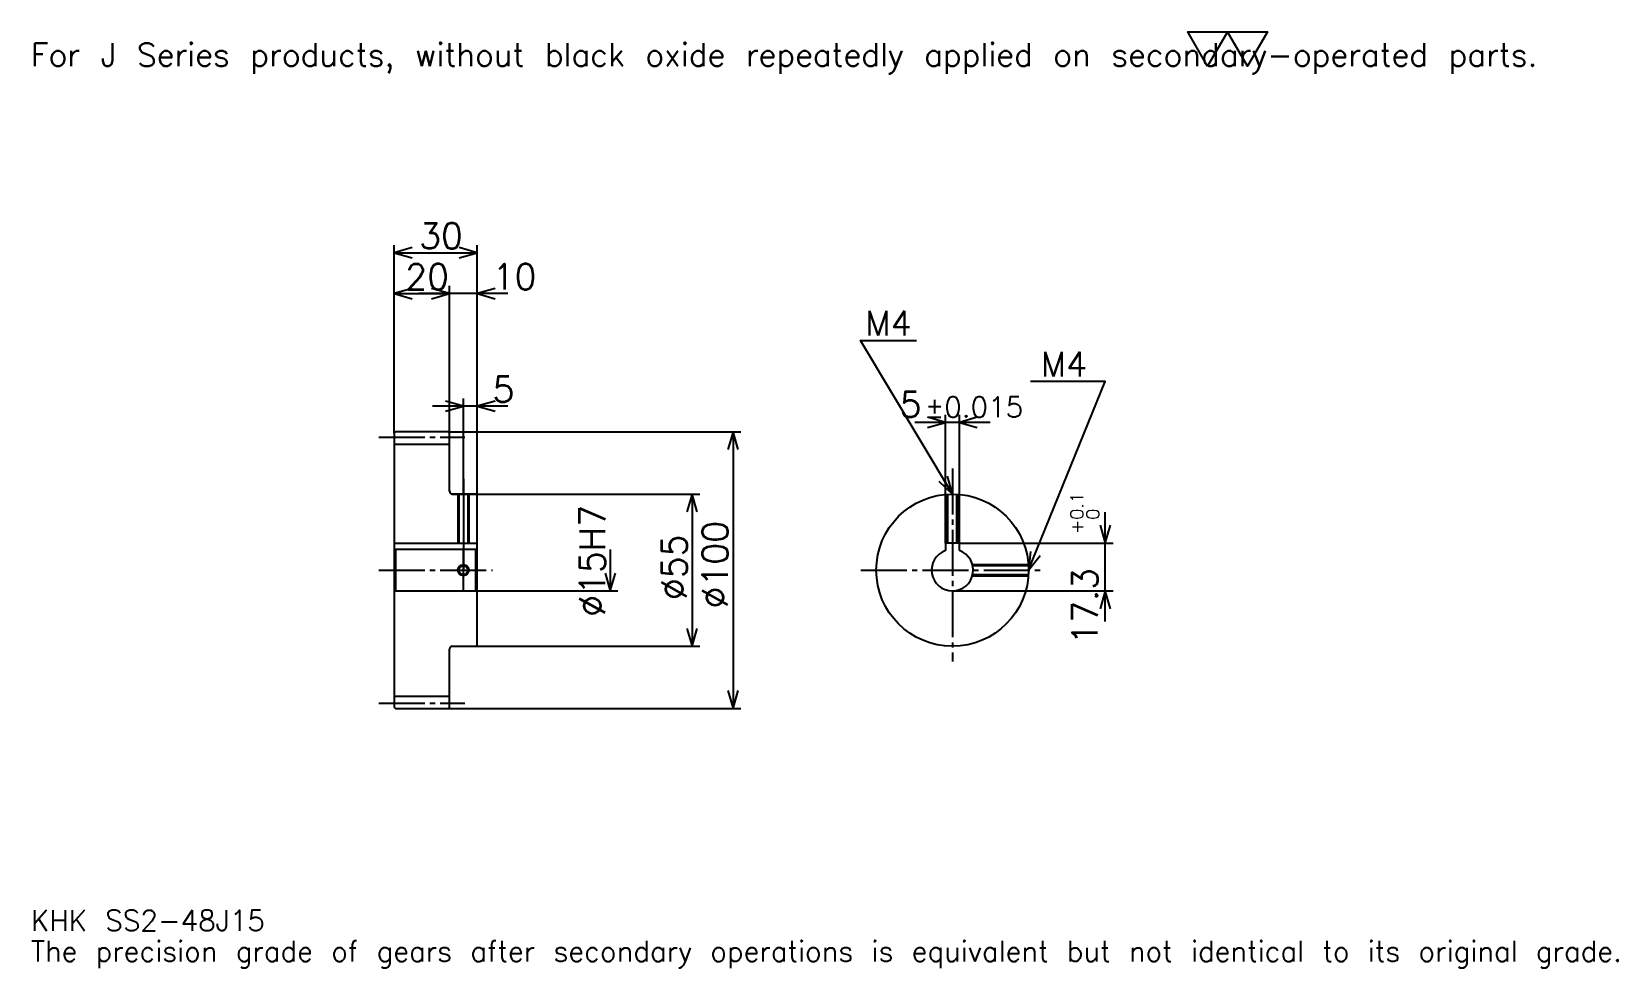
# Model space of a CAD drawing. Extents: x 19 to 592, y 7 to 345.
import ezdxf

# ---------------------------------------------------------------- set-up
doc = ezdxf.new("R2010")
doc.units = 0
doc.linetypes.add('DASHDOT', pattern=[22.173913, 16.630435, -1.847826, 1.847826, -1.847826])
doc.layers.get('0').update_dxf_attribs({"linetype": 'CONTINUOUS'})
doc.layers.add('DASHDOT', color=6, linetype='DASHDOT')
doc.styles.add('KANJI', font='TXT', dxfattribs={"bigfont": 'BIGFONT'})

msp = doc.modelspace()

# ---------------------------------------------------------------- linework, layer by layer
at = {"color": 5}
for p, q in [((149.67392, 200.597824), (149.67392, 268.043457)), ((149.67392, 265.271729), (179.67392, 265.271729)), ((179.67392, 200.597824), (179.67392, 268.043457)), ((169.67392, 200.597824), (169.67392, 253.260864)), ((149.67392, 250.489136), (169.67392, 250.489136)), ((190.76088, 250.489136), (158.58696, 250.489136)), ((174.67392, 200.597824), (174.67392, 212.608688)), ((190.76088, 209.836945), (163.58696, 209.836945)), ((348.804352, 160.397827), (348.804352, 206.739136)), ((353.804352, 160.397827), (353.804352, 206.739136)), ((149.67392, 200.097824), (149.67392, 200.597824)), ((169.17392, 200.597824), (179.67392, 200.597824)), ((169.67392, 200.097824), (169.67392, 200.597824)), ((174.67392, 178.097824), (174.67392, 200.597824)), ((174.67392, 178.097824), (174.67392, 200.597824)), ((179.67392, 200.597824), (274.836975, 200.597824)), ((179.67392, 177.597824), (179.67392, 200.597824)), ((272.065216, 200.597824), (272.065216, 100.597824)), ((364.891296, 203.967392), (337.717407, 203.967392)), ((170.67392, 178.097824), (179.67392, 178.097824)), ((179.67392, 178.097824), (260.054352, 178.097824)), ((257.282623, 178.097824), (257.282623, 123.097824)), ((406.521759, 132.010864), (406.521759, 171.484787)), ((227.717407, 158.097824), (227.717407, 143.097824)), ((353.804352, 160.397827), (409.293488, 160.397827)), ((179.67392, 143.097824), (230.489136, 143.097824)), ((351.304352, 143.097824), (409.293488, 143.097824)), ((170.67392, 123.097824), (179.67392, 123.097824)), ((179.67392, 123.097824), (260.054352, 123.097824)), ((169.17392, 100.597824), (179.67392, 100.597824)), ((179.67392, 100.597824), (274.836975, 100.597824))]:
    msp.add_line(p, q, dxfattribs=at)
at = {"color": 4}
for p, q in [((149.67392, 196.097824), (169.67392, 196.097824)), ((149.67392, 160.397827), (179.67392, 160.397827)), ((150.17392, 158.097824), (150.17392, 143.097824)), ((179.17392, 158.097824), (179.67392, 158.597824)), ((179.17392, 143.097824), (179.67392, 142.597824)), ((149.67392, 105.097824), (169.67392, 105.097824))]:
    msp.add_line(p, q, dxfattribs=at)
at = {"color": 7}
msp.add_lwpolyline([(443.478271, 332.608704), (436.271759, 345.100006), (465.097839, 345.100006), (457.891327, 332.608704), (450.684784, 345.100006), (443.478271, 332.608704)], dxfattribs=at)
at = {"color": 5}
for points in [[(156.141312, 267.119568), (149.67392, 265.271729), (156.141312, 263.42392)], [(173.206528, 263.42392), (179.67392, 265.271729), (173.206528, 267.119568)], [(156.141312, 252.336945), (149.67392, 250.489136), (156.141312, 248.641296)], [(163.206528, 248.641296), (169.67392, 250.489136), (163.206528, 252.336945)], [(163.206528, 248.641296), (169.67392, 250.489136), (163.206528, 252.336945)], [(186.141312, 252.336945), (179.67392, 250.489136), (186.141312, 248.641296)], [(351.304352, 178.097824), (318.043488, 233.532608), (338.369568, 233.532608)], [(378.804352, 150.597824), (406.521759, 218.75), (379.543518, 218.75)], [(168.206528, 207.98912), (174.67392, 209.836945), (168.206528, 211.684784)], [(186.141312, 211.684784), (179.67392, 209.836945), (186.141312, 207.98912)], [(273.913055, 194.130432), (272.065216, 200.597824), (270.217407, 194.130432)], [(342.336975, 202.119568), (348.804352, 203.967392), (342.336975, 205.815216)], [(360.271729, 205.815216), (353.804352, 203.967392), (360.271729, 202.119568)], [(346.392395, 182.692871), (351.304352, 178.097824), (349.561401, 184.594269)], [(259.130432, 171.630432), (257.282623, 178.097824), (255.434784, 171.630432)], [(404.67395, 166.865219), (406.521759, 160.397827), (408.369598, 166.865219)], [(379.529175, 157.284851), (378.804352, 150.597824), (382.952515, 155.892563)], [(225.869568, 149.565216), (227.717407, 143.097824), (229.565216, 149.565216)], [(408.369598, 136.630432), (406.521759, 143.097824), (404.67395, 136.630432)], [(255.434784, 129.565216), (257.282623, 123.097824), (259.130432, 129.565216)], [(270.217407, 107.065216), (272.065216, 100.597824), (273.913055, 107.065216)]]:
    msp.add_lwpolyline(points, dxfattribs=at)
at = {"color": 4}
for points in [[(169.67392, 179.097824), (169.67392, 200.097824), (169.17392, 200.597824), (150.17392, 200.597824), (149.67392, 200.097824), (149.67392, 142.597824)], [(170.67392, 123.097824), (179.17392, 123.097824), (179.67392, 123.597824), (179.67392, 177.597824), (179.17392, 178.097824), (170.67392, 178.097824)], [(172.67392, 178.097824), (172.67392, 160.397827)], [(173.053925, 178.097824), (173.053925, 160.397827)], [(176.293915, 178.097824), (176.293915, 160.397827)], [(176.67392, 178.097824), (176.67392, 160.397827)], [(349.304352, 160.397827), (349.304352, 178.024994)], [(349.684357, 160.397827), (349.684357, 178.050064)], [(352.924347, 160.397827), (352.924347, 178.050064)], [(353.304352, 160.397827), (353.304352, 178.024994)], [(149.67392, 142.597824), (150.17392, 143.097824), (179.17392, 143.097824), (179.17392, 158.097824), (150.17392, 158.097824), (149.67392, 158.597824)], [(353.804352, 157.668884), (353.804352, 160.397827), (348.804352, 160.397827), (348.804352, 157.668884)], [(358.532776, 152.597824), (378.731506, 152.597824)], [(358.627319, 152.217819), (378.756592, 152.217819)], [(358.627319, 148.977829), (378.756592, 148.977829)], [(358.532776, 148.597824), (378.731506, 148.597824)], [(149.67392, 142.597824), (149.67392, 101.097824), (150.17392, 100.597824), (169.17392, 100.597824), (169.67392, 101.097824), (169.67392, 122.097824)]]:
    msp.add_lwpolyline(points, dxfattribs=at)
for centre, radius in [((351.304352, 150.597824), 27.5), ((174.67392, 150.597824), 1.62)]:
    msp.add_circle(centre, radius, dxfattribs=at)
at = {"color": 7}
msp.add_circle((174.67392, 150.597824), 2, dxfattribs=at)
at = {"color": 4}
for centre, radius, start, end in [((170.67392, 179.097824), 1, 180, 270), ((351.304352, 150.597824), 7.5, 109.471220943, 70.528779057), ((170.67392, 122.097824), 1, 90, 180)]:
    msp.add_arc(centre, radius, start, end, dxfattribs=at)
at = {"layer": 'DASHDOT', "color": 7}
for p, q in [((144.130447, 198.597824), (175.217392, 198.597824)), ((351.304352, 187.33696), (351.304352, 117.554344)), ((174.67392, 178.097824), (174.67392, 150.597824)), ((144.130447, 150.597824), (185.217407, 150.597824)), ((318.260864, 150.597824), (384.347839, 150.597824)), ((144.130447, 102.597824), (175.217392, 102.597824))]:
    msp.add_line(p, q, dxfattribs=at)
for points in [[(174.67392, 183.641296), (174.67392, 154.85434)], [(174.67392, 143.054352), (174.67392, 158.141296)], [(167.130447, 150.597824), (182.217407, 150.597824)]]:
    msp.add_lwpolyline(points, dxfattribs=at)

# ---------------------------------------------------------------- texts
at = {"color": 7, "style": 'KANJI'}
for s, height, p in [('For J Series products, without black oxide repeatedly applied on secondary-operated parts.', 8.315217, (18.47826, 332.608704)), ('30', 9.23913, (158.668488, 266.75)), ('20', 9.23913, (153.668488, 251.967392)), ('10', 9.23913, (185.217407, 251.967392)), ('M4', 8.869566, (319.891296, 235.380432)), ('M4', 8.869566, (383.239136, 220.597824)), ('5', 9.23913, (185.217407, 211.315216)), ('5', 9.23913, (332.232971, 205.815216)), ('%%p0.015', 7.391304, (341.37854, 205.815216)), ('KHK SS2-48J15', 7.391304, (18.47826, 20.326086)), ('The precision grade of gears after secondary operations is equivalent but not identical to its original grade.', 7.391304, (18.47826, 9.23913))]:
    msp.add_text(s, height=height, dxfattribs=at).set_placement(p)
for s, height, p in [('%%c15H7', 9.23913, (225.869568, 133.736404)), ('0.1', 4.619565, (398.576111, 168.838287)), ('0', 4.619565, (404.304382, 168.838287)), ('%%c100', 9.23913, (270.217407, 136.739136)), ('+', 4.619565, (398.576111, 163.664368)), ('%%c55', 9.23913, (255.434784, 139.741852)), ('17.3', 9.23913, (403.75, 123.673752))]:
    msp.add_text(s, height=height, rotation=90, dxfattribs=at).set_placement(p)

doc.saveas('drawing.dxf')
